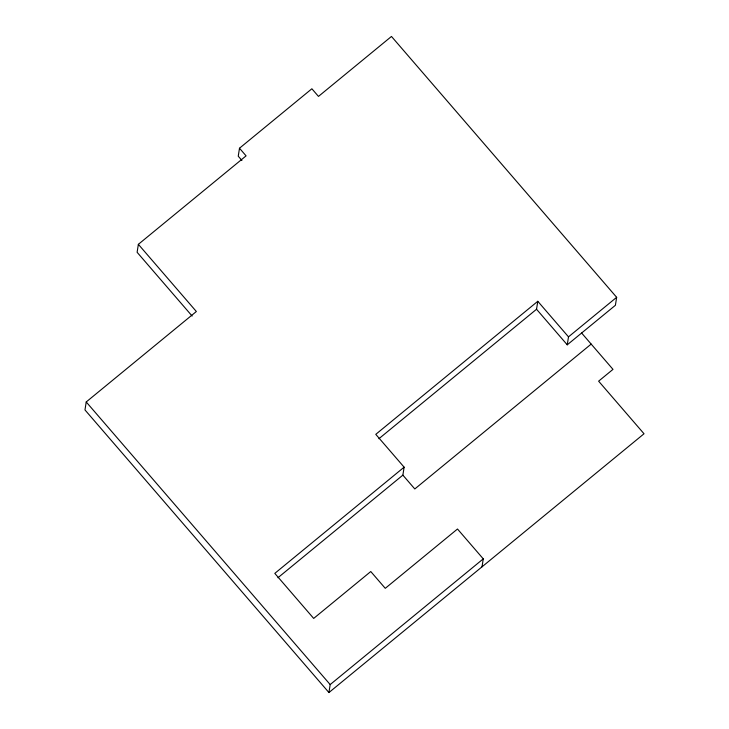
<?xml version="1.0" encoding="UTF-8"?>
<svg xmlns="http://www.w3.org/2000/svg" width="729" height="729" viewBox="0 0 729 729"><rect width="100%" height="100%" fill="white"/><g stroke="black" fill="none" stroke-linecap="round" stroke-linejoin="round"><path stroke-width="1.09" d="M567.253 344.826L568.502 336.862L537.792 301.287L536.544 309.251L567.253 344.826L615.404 305.278L616.652 297.314L391.473 36.45L318.473 96.41L311.875 88.774L239.495 148.224L246.083 155.86L138.364 244.333L196.356 311.511L86.222 401.961L84.974 409.935L328.934 692.55L644.026 433.764L598.618 381.167L612.989 369.366L581.624 333.025M138.364 244.333L137.116 252.298L192.128 316.04M239.495 148.224L238.246 156.197L241.91 160.435M328.934 692.55L330.182 684.577L483.263 558.861L457.493 529.008L385.267 588.33L370.769 571.536L313.68 618.42L274.806 573.377L404.121 467.171L375.781 434.347L537.792 301.287M277.949 577.732L402.873 475.135L404.121 467.171M482.015 566.825L483.263 558.861M378.907 438.712L536.544 309.251M568.502 336.862L616.652 297.314M591.173 344.097L414.801 488.959L402.873 475.135M86.222 401.961L330.182 684.577"/></g></svg>
